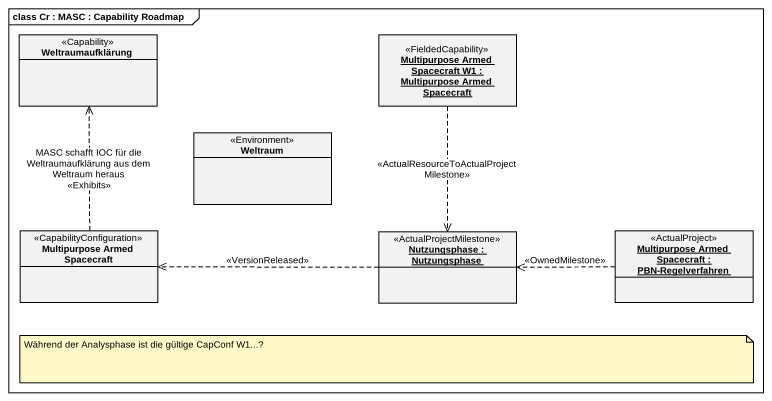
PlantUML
@startuml
mainframe class Cr : MASC : Capability Roadmap
hide circle
hide empty members
class Weltraumaufklärung <<Capability>>
object "Multipurpose Armed Spacecraft W1 : Multipurpose Armed Spacecraft" as Multipurpose_Armed <<FieldedCapability>>
class Weltraum <<Environment>>
class "Multipurpose Armed Spacecraft" as Multipurpose_Armed_2 <<CapabilityConfiguration>>
object "Nutzungsphase : Nutzungsphase" as Nutzungsphase <<ActualProjectMilestone>>
object "Multipurpose Armed Spacecraft : PBN-Regelverfahren" as Multipurpose_Armed_3 <<ActualProject>>
Multipurpose_Armed ..> Nutzungsphase : <<ActualResourceToActualProjectMilestone>>
Multipurpose_Armed_2 .up.> Weltraumaufklärung : MASC schafft IOC für die Weltraumaufklärung aus dem Weltraum heraus\n<<Exhibits>>
Nutzungsphase .left.> Multipurpose_Armed_2 : <<VersionReleased>>
Multipurpose_Armed_3 .left.> Nutzungsphase : <<OwnedMilestone>>
note as N1
  Während der Analysphase ist die gültige CapConf W1...?
end note
@enduml
